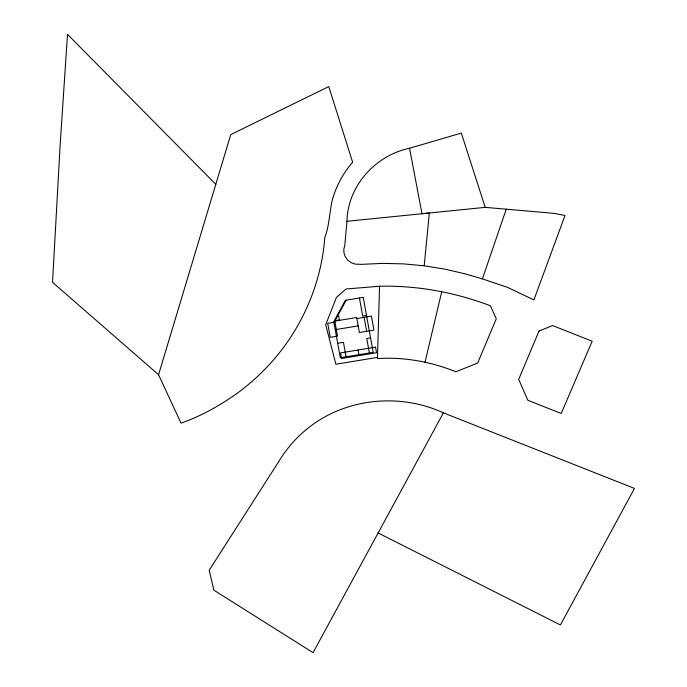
<?xml version="1.0" encoding="UTF-8"?>
<svg xmlns="http://www.w3.org/2000/svg" width="687" height="687" viewBox="0 0 687 687"><rect width="100%" height="100%" fill="white"/><g stroke="black" fill="none" stroke-linecap="round" stroke-linejoin="round"><path stroke-width="1.03" d="M379.55 286.239L377.446 358.554C404.171 356.862 431.118 361.723 455.885 371.787L477.688 363.019L496.28 318.785L490.389 305.758C455.146 292.387 417.284 285.32 379.55 286.239L346.05 288.995L336.441 297.411L325.69 324.762L335.9 364.239L377.481 357.395M346.969 221.3L344.822 245.216L343.818 249.132L344.024 253.16L345.398 256.972L347.888 260.218L351.212 262.692L355.136 264.126L361.671 264.349L382.539 263.387L403.406 263.868L424.214 265.8L444.815 269.124L465.133 273.864L482.403 278.87L507.616 287.406L533.902 299.901L564.997 215.486L553.825 213.331L485.202 207.362L346.969 221.3C347.631 186.005 375.48 155.322 409.564 148.246L461.329 133.089L485.202 207.362M424.214 265.8L429.332 212.987L421.973 213.743L409.564 148.246M425.004 362.247L441.724 291.743M158.56 374.733L230.738 134.626L328.772 86.571L352.646 162.269C342.865 173.493 335.677 186.89 331.993 201.325C329.451 213.511 329.219 226.023 324.762 237.788C322.083 274.147 309.339 309.442 289.072 339.67A226.925 217.581 1.4 0 1 238.037 392.681C220.475 405.244 201.463 416.004 181.025 423.132L158.56 374.733L52.53 282.297L60.095 145.91L67.498 34.35L215.795 184.322M482.403 278.87L506.25 209.191M443.407 412.844L313.074 652.65L213.855 590.159L209.191 570.287L281.052 457.946A125.111 119.959 1.4 0 1 307.621 428.499C345.26 398.039 399.731 392.681 443.407 412.844L634.47 488.423L560.403 624.955L378.125 532.957M333.968 322.667L346.222 300.159M335.058 320.657L339.395 319.936L338.408 314.5M366.514 315.479L362.71 316.106L359.43 297.995M334.998 322.143L327.708 323.345L330.241 337.317L337.523 336.123L334.809 321.112L356.665 317.514L359.378 332.525L373.951 330.129L371.418 316.149L356.854 318.553M336.329 329.494L358.185 325.904M337.686 343.251L343.44 342.298L346.068 356.802M370.559 337.841L366.755 338.468L369.383 352.972M364.136 317.351L366.669 331.332M358.047 350.018L359.061 355.608M539.012 331.065L518.685 379.361L527.882 400.289L561.227 413.48L592.16 341.224L552.623 325.569L539.012 331.065M345.398 300.296L333.779 321.628L340.314 357.755L373.187 352.345L363.234 297.368L345.398 300.296M375.531 347.141L340.563 352.895L341.576 358.485L376.545 352.732L375.531 347.141"/></g></svg>
